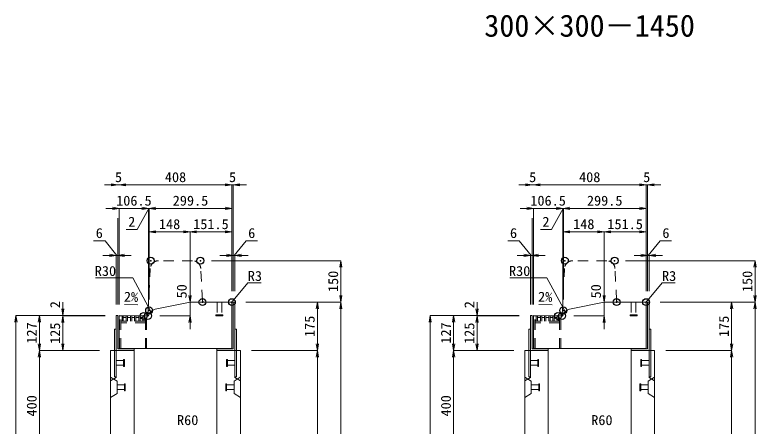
# Model space of a CAD drawing. Units: millimetres at full size. Extents: x -1809 to 57027, y -20349 to 17321.
# Drawn here: x 12318 to 15003, y -7920 to -6432 of the extents above; entities that cross this region are included whole.
import ezdxf
from ezdxf.enums import TextEntityAlignment as Align

# ---------------------------------------------------------------- set-up
doc = ezdxf.new("R2010")
doc.units = ezdxf.units.MM
doc.header["$LTSCALE"] = 50
doc.header["$PDMODE"] = 32
doc.header["$PDSIZE"] = 25
doc.linetypes.add('USER2', pattern=[1.35, 0.75, -0.6])
for name, color, linetype, lineweight in [('インサート', 3, 'USER2', 9), ('グレーチング', 7, 'USER2', 5), ('受枠', 3, 'Continuous', 5), ('寸法線', 7, 'Continuous', 13), ('引出線', 4, 'Continuous', 13), ('本体', 2, 'Continuous', 13)]:
    doc.layers.add(name, color=color, linetype=linetype, lineweight=lineweight)
doc.layers.add('作業エリア', color=11, linetype='Continuous')
doc.layers.add('文字', color=7, linetype='Continuous')
doc.styles.add('ＭＳ 明朝', font='')
doc.styles.get('ＭＳ 明朝').set_extended_font_data('MS Mincho')

# ---------------------------------------------------------------- blocks, each defined once
blk = doc.blocks.new('open_arrow')
at = {"color": 0, "linetype": 'Continuous', "lineweight": -2}
blk.add_lwpolyline([(7.5, 1.25), (0, 0), (7.5, -1.25)], dxfattribs=at)

msp = doc.modelspace()

# ---------------------------------------------------------------- linework, layer by layer
at = {"layer": 'インサート'}
for p, q in [((13050.5, -7471.05), (13050.5, -7517.05)), ((13050.5, -7471.05), (13067.5, -7471.05)), ((13067.5, -7471.05), (13067.5, -7517.05)), ((14550.5, -7471.05), (14550.5, -7517.05)), ((14550.5, -7471.05), (14567.5, -7471.05)), ((14567.5, -7471.05), (14567.5, -7517.05)), ((13046.5, -7521.05), (13046.5, -7517.05)), ((13046.5, -7517.05), (13071.5, -7517.05)), ((13071.5, -7517.05), (13071.5, -7521.05)), ((14546.5, -7521.05), (14546.5, -7517.05)), ((14546.5, -7517.05), (14571.5, -7517.05)), ((14571.5, -7517.05), (14571.5, -7521.05)), ((13046.5, -7521.05), (13071.5, -7521.05)), ((14546.5, -7521.05), (14571.5, -7521.05)), ((12685, -7682.55), (12712, -7682.55)), ((12685, -7682.55), (12685, -7699.55)), ((12685, -7699.55), (12712, -7699.55)), ((12715, -7678.55), (12712, -7678.55)), ((12712, -7678.55), (12712, -7703.55)), ((12712, -7703.55), (12715, -7703.55)), ((12715, -7703.55), (12715, -7678.55)), ((13085, -7678.55), (13088, -7678.55)), ((13085, -7703.55), (13085, -7678.55)), ((13088, -7703.55), (13085, -7703.55)), ((13088, -7678.55), (13088, -7703.55)), ((13115, -7682.55), (13088, -7682.55)), ((13115, -7699.55), (13088, -7699.55)), ((13115, -7682.55), (13115, -7699.55)), ((14185, -7682.55), (14212, -7682.55)), ((14185, -7682.55), (14185, -7699.55)), ((14185, -7699.55), (14212, -7699.55)), ((14215, -7678.55), (14212, -7678.55)), ((14212, -7678.55), (14212, -7703.55)), ((14212, -7703.55), (14215, -7703.55)), ((14215, -7703.55), (14215, -7678.55)), ((14585, -7678.55), (14588, -7678.55)), ((14585, -7703.55), (14585, -7678.55)), ((14588, -7703.55), (14585, -7703.55)), ((14588, -7678.55), (14588, -7703.55)), ((14615, -7682.55), (14588, -7682.55)), ((14615, -7699.55), (14588, -7699.55)), ((14615, -7682.55), (14615, -7699.55)), ((12688.2, -7770.55), (12715.2, -7770.55)), ((12688.2, -7770.55), (12688.2, -7787.55)), ((12718.2, -7766.55), (12715.2, -7766.55)), ((12715.2, -7766.55), (12715.2, -7791.55)), ((12718.2, -7791.55), (12718.2, -7766.55)), ((13081.8, -7766.55), (13084.8, -7766.55)), ((13081.8, -7791.55), (13081.8, -7766.55)), ((13084.8, -7766.55), (13084.8, -7791.55)), ((13111.8, -7770.55), (13084.8, -7770.55)), ((13111.8, -7770.55), (13111.8, -7787.55)), ((14188.2, -7770.55), (14215.2, -7770.55)), ((14188.2, -7770.55), (14188.2, -7787.55)), ((14218.2, -7766.55), (14215.2, -7766.55)), ((14215.2, -7766.55), (14215.2, -7791.55)), ((14218.2, -7791.55), (14218.2, -7766.55)), ((14581.8, -7766.55), (14584.8, -7766.55)), ((14581.8, -7791.55), (14581.8, -7766.55)), ((14584.8, -7766.55), (14584.8, -7791.55)), ((14611.8, -7770.55), (14584.8, -7770.55)), ((14611.8, -7770.55), (14611.8, -7787.55)), ((12688.2, -7787.55), (12715.2, -7787.55)), ((12715.2, -7791.55), (12718.2, -7791.55)), ((13084.8, -7791.55), (13081.8, -7791.55)), ((13111.8, -7787.55), (13084.8, -7787.55)), ((14188.2, -7787.55), (14215.2, -7787.55)), ((14215.2, -7791.55), (14218.2, -7791.55)), ((14584.8, -7791.55), (14581.8, -7791.55)), ((14611.8, -7787.55), (14584.8, -7787.55))]:
    msp.add_line(p, q, dxfattribs=at)
at = {"layer": 'グレーチング'}
for p, q in [((12697.5, -7639.05), (12697.5, -7521.05)), ((12795.5, -7521.05), (12697.5, -7521.05)), ((12702, -7639.05), (12702, -7521.05)), ((12791, -7540.05), (12702, -7540.05)), ((12706.5, -7540.05), (12706.5, -7521.05)), ((12711, -7540.05), (12711, -7521.05)), ((12721.6, -7527.05), (12711, -7527.05)), ((12721.6, -7540.05), (12721.6, -7521.05)), ((12726.1, -7540.05), (12726.1, -7521.05)), ((12736.7, -7527.05), (12726.1, -7527.05)), ((12736.7, -7540.05), (12736.7, -7521.05)), ((12741.2, -7540.05), (12741.2, -7521.05)), ((12751.8, -7527.05), (12741.2, -7527.05)), ((12751.8, -7540.05), (12751.8, -7521.05)), ((12756.3, -7540.05), (12756.3, -7521.05)), ((12766.9, -7527.05), (12756.3, -7527.05)), ((12766.9, -7540.05), (12766.9, -7521.05)), ((12771.4, -7540.05), (12771.4, -7521.05)), ((12782, -7527.05), (12771.4, -7527.05)), ((12782, -7540.05), (12782, -7521.05)), ((12786.5, -7540.05), (12786.5, -7521.05)), ((12791, -7639.05), (12791, -7521.05)), ((12795.5, -7639.05), (12795.5, -7521.05)), ((14197.5, -7639.05), (14197.5, -7521.05)), ((14295.5, -7521.05), (14197.5, -7521.05)), ((14202, -7639.05), (14202, -7521.05)), ((14291, -7540.05), (14202, -7540.05)), ((14206.5, -7540.05), (14206.5, -7521.05)), ((14211, -7540.05), (14211, -7521.05)), ((14221.6, -7527.05), (14211, -7527.05)), ((14221.6, -7540.05), (14221.6, -7521.05)), ((14226.1, -7540.05), (14226.1, -7521.05)), ((14236.7, -7527.05), (14226.1, -7527.05)), ((14236.7, -7540.05), (14236.7, -7521.05)), ((14241.2, -7540.05), (14241.2, -7521.05)), ((14251.8, -7527.05), (14241.2, -7527.05)), ((14251.8, -7540.05), (14251.8, -7521.05)), ((14256.3, -7540.05), (14256.3, -7521.05)), ((14266.9, -7527.05), (14256.3, -7527.05)), ((14266.9, -7540.05), (14266.9, -7521.05)), ((14271.4, -7540.05), (14271.4, -7521.05)), ((14282, -7527.05), (14271.4, -7527.05)), ((14282, -7540.05), (14282, -7521.05)), ((14286.5, -7540.05), (14286.5, -7521.05)), ((14291, -7639.05), (14291, -7521.05)), ((14295.5, -7639.05), (14295.5, -7521.05)), ((12791, -7546.05), (12702, -7546.05)), ((14291, -7546.05), (14202, -7546.05))]:
    msp.add_line(p, q, dxfattribs=at)
at = {"layer": '作業エリア'}
for p in [(12810, -7321.05), (12990, -7321.05), (14310, -7321.05), (14490, -7321.05), (12997.5, -7471.05), (13104, -7471.05), (14497.5, -7471.05), (14604, -7471.05), (12804.5, -7501.05), (14304.5, -7501.05), (12785, -7521.05), (12800, -7521.05), (14285, -7521.05), (14300, -7521.05)]:
    msp.add_point(p, dxfattribs=at)
at = {"layer": '受枠'}
for p, q in [((13109, -7471.05), (13109, -7640.05)), ((13115, -7471.05), (13109, -7471.05)), ((13115, -7471.05), (13115, -7741.05)), ((14609, -7471.05), (14609, -7640.05)), ((14615, -7471.05), (14609, -7471.05)), ((14615, -7471.05), (14615, -7741.05)), ((12685, -7519.05), (12685, -7741.05)), ((12685, -7519.05), (12691, -7519.05)), ((12691, -7519.05), (12691, -7640.05)), ((14185, -7519.05), (14185, -7741.05)), ((14185, -7519.05), (14191, -7519.05)), ((14191, -7519.05), (14191, -7640.05)), ((12679, -7569.05), (12679, -7741.05)), ((12679, -7569.05), (12685, -7569.05)), ((13121, -7569.05), (13115, -7569.05)), ((13121, -7569.05), (13121, -7741.05)), ((14179, -7569.05), (14179, -7741.05)), ((14179, -7569.05), (14185, -7569.05)), ((14621, -7569.05), (14615, -7569.05)), ((14621, -7569.05), (14621, -7741.05)), ((12685, -7646.05), (12750, -7646.05)), ((12691, -7640.05), (12750, -7640.05)), ((12750, -7640.05), (12750, -7646.05)), ((13050, -7640.05), (13050, -7646.05)), ((13109, -7640.05), (13050, -7640.05)), ((13115, -7646.05), (13050, -7646.05)), ((14185, -7646.05), (14250, -7646.05)), ((14191, -7640.05), (14250, -7640.05)), ((14250, -7640.05), (14250, -7646.05)), ((14550, -7640.05), (14550, -7646.05)), ((14609, -7640.05), (14550, -7640.05)), ((14615, -7646.05), (14550, -7646.05)), ((12679, -7741.05), (12685, -7741.05)), ((13121, -7741.05), (13115, -7741.05)), ((14179, -7741.05), (14185, -7741.05)), ((14621, -7741.05), (14615, -7741.05))]:
    msp.add_line(p, q, dxfattribs=at)
at = {"layer": '寸法線'}
for p, q in [((12744, -7046.93), (12643, -7046.93)), ((13104, -7046.93), (12696, -7046.93)), ((13056, -7046.93), (13157, -7046.93)), ((13104, -7431.03), (13104, -7046.93)), ((13104, -7431.03), (13104, -7046.93)), ((13109, -7431.03), (13109, -7046.93)), ((14244, -7046.93), (14143, -7046.93)), ((14604, -7046.93), (14196, -7046.93)), ((14556, -7046.93), (14657, -7046.93)), ((14604, -7431.03), (14604, -7046.93)), ((14604, -7431.03), (14604, -7046.93)), ((14609, -7431.03), (14609, -7046.93)), ((12802.57, -7131.93), (12648, -7131.93)), ((12696, -7479.25), (12696, -7131.93)), ((12852.5, -7131.93), (12754.57, -7131.93)), ((12803.53, -7131.93), (12761.69, -7208.3)), ((12802.57, -7481.03), (12802.57, -7131.93)), ((13104, -7131.93), (12804.5, -7131.93)), ((12804.5, -7461.03), (12804.5, -7131.93)), ((13104, -7431.03), (13104, -7131.93)), ((14302.57, -7131.93), (14148, -7131.93)), ((14196, -7479.25), (14196, -7131.93)), ((14352.5, -7131.93), (14254.57, -7131.93)), ((14303.53, -7131.93), (14261.69, -7208.3)), ((14302.57, -7481.03), (14302.57, -7131.93)), ((14604, -7131.93), (14304.5, -7131.93)), ((14304.5, -7461.03), (14304.5, -7131.93)), ((14604, -7431.03), (14604, -7131.93)), ((12691, -7479.03), (12691, -7166.91)), ((14191, -7479.03), (14191, -7166.91)), ((12696, -7479.25), (12696, -7176.93)), ((12696, -7479.25), (12696, -7176.93)), ((12802.57, -7481.03), (12802.57, -7178.69)), ((12804.5, -7461.03), (12804.5, -7176.93)), ((14196, -7479.25), (14196, -7176.93)), ((14196, -7479.25), (14196, -7176.93)), ((14302.57, -7481.03), (14302.57, -7178.69)), ((14304.5, -7461.03), (14304.5, -7176.93)), ((12761.69, -7208.3), (12721.28, -7208.3)), ((12804.5, -7216.93), (12952.5, -7216.93)), ((12804.5, -7461.03), (12804.5, -7216.93)), ((12952.5, -7431.03), (12952.5, -7216.93)), ((12952.5, -7216.93), (13104, -7216.93)), ((12952.5, -7431.03), (12952.5, -7216.93)), ((13104, -7431.03), (13104, -7216.93)), ((14261.69, -7208.3), (14221.28, -7208.3)), ((14304.5, -7216.93), (14452.5, -7216.93)), ((14304.5, -7461.03), (14304.5, -7216.93)), ((14452.5, -7431.03), (14452.5, -7216.93)), ((14452.5, -7216.93), (14604, -7216.93)), ((14452.5, -7431.03), (14452.5, -7216.93)), ((14604, -7431.03), (14604, -7216.93)), ((12644.67, -7249.13), (12603.44, -7249.13)), ((12688, -7301.93), (12644.67, -7249.13)), ((13112, -7301.93), (13155.33, -7249.13)), ((13155.33, -7249.13), (13196.56, -7249.13)), ((14144.67, -7249.13), (14103.44, -7249.13)), ((14188, -7301.93), (14144.67, -7249.13)), ((14612, -7301.93), (14655.33, -7249.13)), ((14655.33, -7249.13), (14696.56, -7249.13)), ((12739, -7301.93), (12637, -7301.93)), ((12685, -7479.03), (12685, -7301.93)), ((12691, -7479.03), (12691, -7301.93)), ((13061, -7301.93), (13163, -7301.93)), ((13109, -7431.03), (13109, -7301.93)), ((13115, -7431.03), (13115, -7301.93)), ((14239, -7301.93), (14137, -7301.93)), ((14185, -7479.03), (14185, -7301.93)), ((14191, -7479.03), (14191, -7301.93)), ((14561, -7301.93), (14663, -7301.93)), ((14609, -7431.03), (14609, -7301.93)), ((14615, -7431.03), (14615, -7301.93)), ((13030.02, -7321.05), (13498.78, -7321.05)), ((13498.78, -7321.05), (13498.78, -7471.05)), ((14530.02, -7321.05), (14998.78, -7321.05)), ((14998.78, -7321.05), (14998.78, -7471.05)), ((12952.5, -7423.05), (12952.5, -7569.05)), ((14452.5, -7423.05), (14452.5, -7569.05)), ((12492.06, -7471.05), (12492.06, -7569.05)), ((13155.02, -7471.05), (13413.78, -7471.05)), ((13155.02, -7471.05), (13498.78, -7471.05)), ((13155.02, -7471.05), (13498.78, -7471.05)), ((13413.78, -7471.05), (13413.78, -7646.05)), ((13498.78, -7471.05), (13498.78, -8996.05)), ((13992.06, -7471.05), (13992.06, -7569.05)), ((14655.02, -7471.05), (14913.78, -7471.05)), ((14655.02, -7471.05), (14998.78, -7471.05)), ((14655.02, -7471.05), (14998.78, -7471.05)), ((14913.78, -7471.05), (14913.78, -7646.05)), ((14998.78, -7471.05), (14998.78, -9096.05)), ((12322.06, -8996.05), (12322.06, -7519.05)), ((12644.98, -7519.05), (12322.06, -7519.05)), ((12407.06, -7519.05), (12407.06, -7646.05)), ((12644.98, -7519.05), (12407.06, -7519.05)), ((12644.98, -7519.05), (12492.06, -7519.05)), ((12644.98, -7521.05), (12492.06, -7521.05)), ((12492.06, -7521.05), (12492.06, -7646.05)), ((12644.98, -7521.05), (12492.06, -7521.05)), ((12842.59, -7521.05), (12952.5, -7521.05)), ((13822.06, -9096.05), (13822.06, -7519.05)), ((14144.98, -7519.05), (13822.06, -7519.05)), ((13907.06, -7519.05), (13907.06, -7646.05)), ((14144.98, -7519.05), (13907.06, -7519.05)), ((14144.98, -7519.05), (13992.06, -7519.05)), ((14144.98, -7521.05), (13992.06, -7521.05)), ((13992.06, -7521.05), (13992.06, -7646.05)), ((14144.98, -7521.05), (13992.06, -7521.05)), ((14342.59, -7521.05), (14452.5, -7521.05)), ((12624.98, -7646.05), (12407.06, -7646.05)), ((12407.06, -7646.05), (12407.06, -8046.05)), ((12624.98, -7646.05), (12407.06, -7646.05)), ((12624.98, -7646.05), (12492.06, -7646.05)), ((13175.02, -7646.05), (13413.78, -7646.05)), ((13175.02, -7646.05), (13413.78, -7646.05)), ((13413.78, -7646.05), (13413.78, -8996.05)), ((14124.98, -7646.05), (13907.06, -7646.05)), ((13907.06, -7646.05), (13907.06, -8046.05)), ((14124.98, -7646.05), (13907.06, -7646.05)), ((14124.98, -7646.05), (13992.06, -7646.05)), ((14675.02, -7646.05), (14913.78, -7646.05)), ((14675.02, -7646.05), (14913.78, -7646.05)), ((14913.78, -7646.05), (14913.78, -9096.05))]:
    msp.add_line(p, q, dxfattribs=at)
at = {"layer": '引出線'}
for points in [[(12810.6, -7505.19), (12744.87, -7383.51), (12684.87, -7383.51), (12610.2, -7383.51)], [(13103.12, -7471.93), (13161.85, -7401.57), (13209.57, -7401.57)], [(14310.6, -7505.19), (14244.87, -7383.51), (14184.87, -7383.51), (14110.2, -7383.51)], [(14603.12, -7471.93), (14661.85, -7401.57), (14709.57, -7401.57)], [(12764, -7481.04), (12715.26, -7480.06), (12764, -7481.04)], [(14264, -7481.04), (14215.26, -7480.06), (14264, -7481.04)]]:
    msp.add_lwpolyline(points, dxfattribs=at)
at = {"layer": '本体', "linetype": 'USER2', "lineweight": 9}
for p, q in [((12961.46, -7321.05), (12838.54, -7321.05)), ((14461.46, -7321.05), (14338.54, -7321.05)), ((12800.33, -7514.4), (12808.57, -7349.56)), ((12997.17, -7464.4), (12991.43, -7349.56)), ((14300.33, -7514.4), (14308.57, -7349.56)), ((14497.17, -7464.4), (14491.43, -7349.56)), ((12685, -7743.05), (12685, -7646.05)), ((13115, -7743.05), (13115, -7646.05)), ((14185, -7743.05), (14185, -7646.05)), ((14615, -7743.05), (14615, -7646.05)), ((12665, -7755.55), (12685, -7743.05)), ((13135, -7755.55), (13115, -7743.05)), ((14165, -7755.55), (14185, -7743.05)), ((14635, -7755.55), (14615, -7743.05))]:
    msp.add_line(p, q, dxfattribs=at)
at = {"layer": '本体'}
for p, q in [((12952.5, -7471.05), (12826.19, -7496.66)), ((13101, -7471.05), (12952.5, -7471.05)), ((13104, -7474.05), (13104, -7639.05)), ((14452.5, -7471.05), (14326.19, -7496.66)), ((14601, -7471.05), (14452.5, -7471.05)), ((14604, -7474.05), (14604, -7639.05)), ((12696, -7639.05), (12696, -7519.27)), ((12696, -7519.27), (12785, -7521.05)), ((12785, -7521.05), (12802.57, -7521.05)), ((14196, -7639.05), (14196, -7519.27)), ((14196, -7519.27), (14285, -7521.05)), ((14285, -7521.05), (14302.57, -7521.05)), ((12665, -7646.05), (12665, -8996.05)), ((12665, -7646.05), (12750, -7646.05)), ((13104, -7639.05), (12696, -7639.05)), ((12750, -7646.05), (12750, -7975.53)), ((13050, -7646.05), (13050, -7975.53)), ((13050, -7646.05), (13135, -7646.05)), ((13135, -7646.05), (13135, -8996.05)), ((14165, -7646.05), (14165, -9096.05)), ((14165, -7646.05), (14250, -7646.05)), ((14604, -7639.05), (14196, -7639.05)), ((14250, -7646.05), (14250, -7975.53)), ((14550, -7646.05), (14550, -7975.53)), ((14550, -7646.05), (14635, -7646.05)), ((14635, -7646.05), (14635, -9096.05))]:
    msp.add_line(p, q, dxfattribs=at)
at = {"layer": '本体', "lineweight": 9}
for p, q in [((12665, -7742.05), (12688.2, -7756.55)), ((12688.2, -7756.55), (12688.2, -7801.55)), ((13134.58, -7742.31), (13111.8, -7756.55)), ((13111.8, -7756.55), (13111.8, -7801.55)), ((14165, -7742.05), (14188.2, -7756.55)), ((14188.2, -7756.55), (14188.2, -7801.55)), ((14634.58, -7742.31), (14611.8, -7756.55)), ((14611.8, -7756.55), (14611.8, -7801.55)), ((12688.2, -7801.55), (12665, -7816.05)), ((13111.8, -7801.55), (13135, -7816.05)), ((14188.2, -7801.55), (14165, -7816.05)), ((14611.8, -7801.55), (14635, -7816.05))]:
    msp.add_line(p, q, dxfattribs=at)
at = {"layer": '本体', "linetype": 'USER2', "lineweight": 9}
for centre, radius, start, end in [((12838.54, -7351.05), 30, 90, 177.13759), ((12961.46, -7351.05), 30, 2.86241, 90), ((14338.54, -7351.05), 30, 90, 177.13759), ((14461.46, -7351.05), 30, 2.86241, 90), ((13004.16, -7464.05), 7, 182.86241, 270), ((14504.16, -7464.05), 7, 182.86241, 270), ((12793.34, -7514.05), 7, 270, 357.13759), ((14293.34, -7514.05), 7, 270, 357.13759)]:
    msp.add_arc(centre, radius, start, end, dxfattribs=at)
at = {"layer": '本体'}
for centre, radius, start, end in [((13101, -7474.05), 3, 0, 90), ((14601, -7474.05), 3, 0, 90), ((12832.15, -7526.06), 30, 101.45875, 170.39512), ((14332.15, -7526.06), 30, 101.45875, 170.39512)]:
    msp.add_arc(centre, radius, start, end, dxfattribs=at)

# ---------------------------------------------------------------- block references
at = {"layer": '寸法線', "xscale": 3.2, "yscale": 3.2}
for p, rotation in [((12691, -7046.93), 180), ((13104, -7046.93), 180), ((13104, -7046.93), 180), ((14191, -7046.93), 180), ((14604, -7046.93), 180), ((14604, -7046.93), 180), ((12696, -7131.93), 180), ((12802.57, -7131.93), 180), ((12802.57, -7131.93), 180), ((13104, -7131.93), 180), ((14196, -7131.93), 180), ((14302.57, -7131.93), 180), ((14302.57, -7131.93), 180), ((14604, -7131.93), 180), ((12952.5, -7216.93), 180), ((13104, -7216.93), 180), ((14452.5, -7216.93), 180), ((14604, -7216.93), 180), ((12685, -7301.93), 180), ((13109, -7301.93), 180), ((14185, -7301.93), 180), ((14609, -7301.93), 180), ((13498.78, -7321.05), 270), ((14998.78, -7321.05), 270), ((12952.5, -7471.05), 90), ((13498.78, -7471.05), 90), ((14452.5, -7471.05), 90), ((14998.78, -7471.05), 90), ((13413.78, -7471.05), 270), ((13498.78, -7471.05), 270), ((14913.78, -7471.05), 270), ((14998.78, -7471.05), 270), ((12492.06, -7519.05), 90), ((13992.06, -7519.05), 90), ((12322.06, -7519.05), 270), ((12407.06, -7519.05), 270), ((12492.06, -7521.05), 270), ((12492.06, -7521.05), 270), ((12952.5, -7521.05), 270), ((13822.06, -7519.05), 270), ((13907.06, -7519.05), 270), ((13992.06, -7521.05), 270), ((13992.06, -7521.05), 270), ((14452.5, -7521.05), 270), ((12407.06, -7646.05), 90), ((12492.06, -7646.05), 90), ((13413.78, -7646.05), 90), ((13907.06, -7646.05), 90), ((13992.06, -7646.05), 90), ((14913.78, -7646.05), 90), ((12407.06, -7646.05), 270), ((13413.78, -7646.05), 270), ((13907.06, -7646.05), 270), ((14913.78, -7646.05), 270)]:
    msp.add_blockref('open_arrow', p, dxfattribs=dict(at, rotation=rotation))
for p in [(12696, -7046.93), (12696, -7046.93), (13109, -7046.93), (14196, -7046.93), (14196, -7046.93), (14609, -7046.93), (12804.5, -7131.93), (12804.5, -7131.93), (14304.5, -7131.93), (14304.5, -7131.93), (12804.5, -7216.93), (12952.5, -7216.93), (14304.5, -7216.93), (14452.5, -7216.93), (12691, -7301.93), (13115, -7301.93), (14191, -7301.93), (14615, -7301.93)]:
    msp.add_blockref('open_arrow', p, dxfattribs=at)
at = {"layer": '引出線', "xscale": 0.0533, "yscale": 0.0533}
for p, rotation in [((12764, -7481.04), 178.9), ((13103.12, -7471.93), 50.2), ((14264, -7481.04), 178.9), ((14603.12, -7471.93), 50.2), ((12810.6, -7505.19), 118.4), ((14310.6, -7505.19), 118.4)]:
    msp.add_blockref('open_arrow', p, dxfattribs=dict(at, rotation=rotation))

# ---------------------------------------------------------------- texts
at = {"layer": '寸法線', "style": 'ＭＳ 明朝', "width": 1.05}
for s, p in [('5', (12693.5, -7018.91)), ('408', (12900, -7018.91)), ('5', (13106.5, -7018.91)), ('5', (14193.5, -7018.91)), ('408', (14400, -7018.91)), ('5', (14606.5, -7018.91)), ('106.5', (12749.28, -7103.91)), ('299.5', (12954.25, -7103.91)), ('106.5', (14249.28, -7103.91)), ('299.5', (14454.25, -7103.91)), ('2', (12741.48, -7180.28)), ('2', (14241.48, -7180.28)), ('148', (12878.5, -7188.91)), ('151.5', (13028.25, -7188.91)), ('148', (14378.5, -7188.91)), ('151.5', (14528.25, -7188.91)), ('6', (12624.05, -7221.11)), ('6', (13175.95, -7221.11)), ('6', (14124.05, -7221.11)), ('6', (14675.95, -7221.11))]:
    msp.add_text(s, height=36.03, dxfattribs=at).set_placement(p, align=Align.MIDDLE_CENTER)
for s, p in [('150', (13470.76, -7396.05)), ('150', (14970.76, -7396.05)), ('50', (12922.5, -7431.79)), ('50', (14422.5, -7431.79)), ('2', (12464.06, -7480.2)), ('2', (13964.06, -7480.2)), ('175', (13385.76, -7558.55)), ('175', (14885.76, -7558.55)), ('127', (12379.04, -7582.55)), ('125', (12464.04, -7583.55)), ('127', (13879.04, -7582.55)), ('125', (13964.04, -7583.55)), ('400', (12379.04, -7846.05)), ('400', (13879.04, -7846.05))]:
    msp.add_text(s, height=36.03, rotation=90, dxfattribs=at).set_placement(p, align=Align.MIDDLE_CENTER)
at = {"layer": '引出線', "style": 'ＭＳ 明朝', "width": 1.05}
for s, p in [('R30', (12684.87, -7340.31)), ('R30', (14184.87, -7340.31)), ('R60', (12982.66, -7879.64)), ('R60', (14482.66, -7879.64))]:
    msp.add_text(s, height=36.03, dxfattribs=at).set_placement(p, align=Align.TOP_RIGHT)
for p in [(13161.85, -7358.37), (14661.85, -7358.37)]:
    msp.add_text('R3', height=36.03, dxfattribs=at).set_placement(p, align=Align.TOP_LEFT)
for p in [(12764.94, -7434.14), (14264.94, -7434.14)]:
    msp.add_text('2%', height=36.03, rotation=358.854, dxfattribs=at).set_placement(p, align=Align.TOP_RIGHT)
at = {"layer": '文字', "style": 'ＭＳ 明朝'}
msp.add_text('300×300－1450', height=80.06, dxfattribs=at).set_placement((14399.52, -6471.03), align=Align.MIDDLE_CENTER)

doc.saveas('drawing.dxf')
